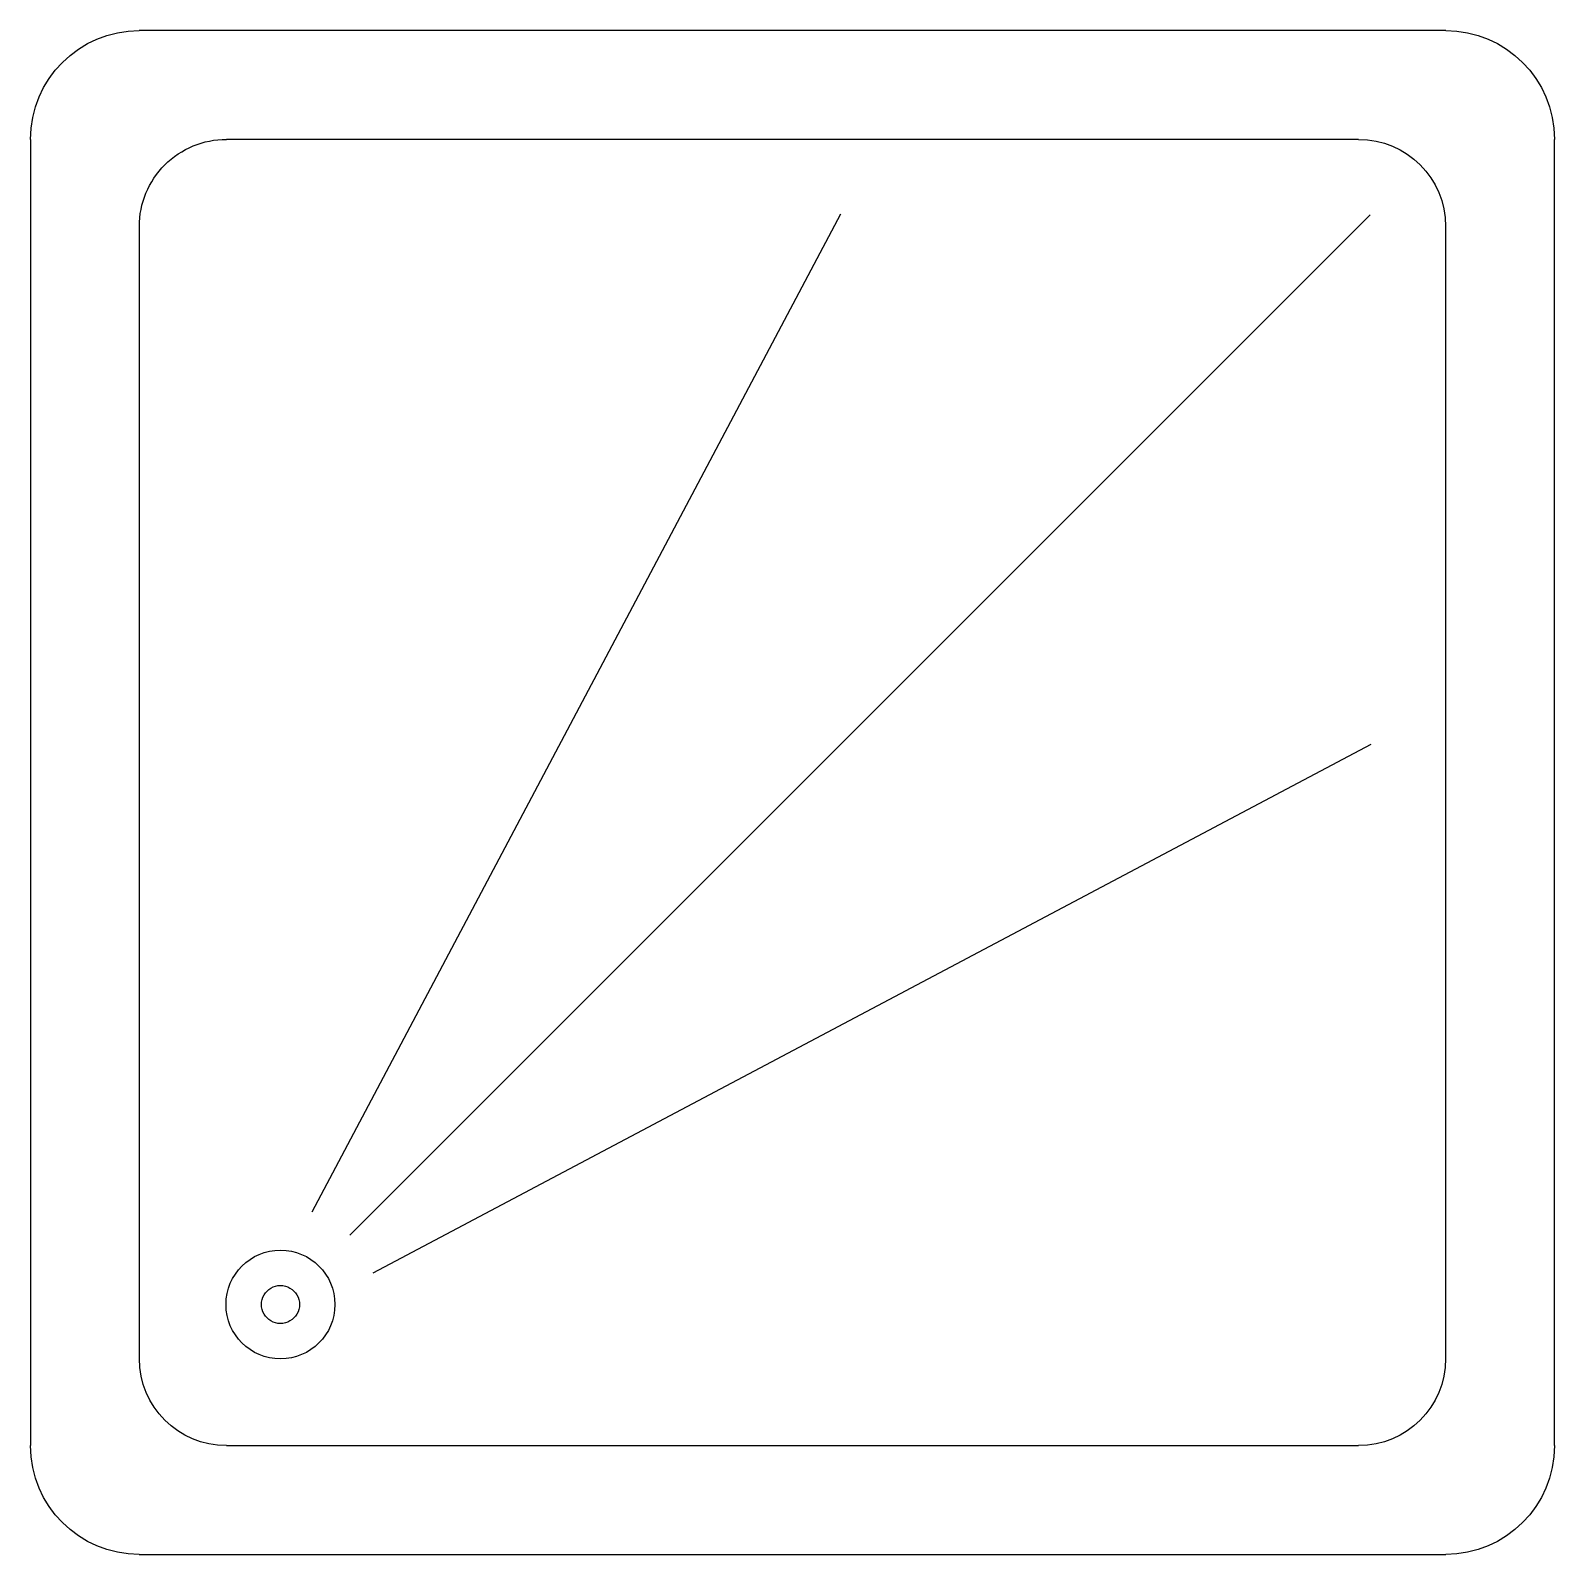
# Model space of a CAD drawing. Header units: millimetres. Extents: x -228.8 to -195.2, y 530.5 to 564.
import ezdxf

# ---------------------------------------------------------------- set-up
doc = ezdxf.new("R2010")
doc.units = ezdxf.units.MM

msp = doc.modelspace()

# ---------------------------------------------------------------- linework, layer by layer
for p, q in [((-197.627, 563.987), (-226.373, 563.987)), ((-228.768, 561.591), (-228.768, 532.846)), ((-199.544, 561.591), (-224.456, 561.591)), ((-195.232, 532.846), (-195.232, 561.591)), ((-222.571, 537.992), (-210.935, 559.954)), ((-221.742, 537.476), (-199.287, 559.932)), ((-226.373, 559.675), (-226.373, 534.762)), ((-197.627, 534.762), (-197.627, 559.675)), ((-221.226, 536.647), (-199.264, 548.284)), ((-224.456, 532.846), (-199.544, 532.846)), ((-226.373, 530.45), (-197.627, 530.45))]:
    msp.add_line(p, q)
at = {"extrusion": (0, 0, -1)}
for centre, major_axis, start_param, end_param in [((-226.373, 561.591), (-1.694, -1.694), 0.785398, 2.356194), ((-197.627, 561.591), (1.694, -1.694), 3.926991, 5.497787), ((-224.456, 559.675), (1.355, -1.355), 2.356194, 3.926991), ((-199.544, 559.675), (1.355, -1.355), 3.926991, 5.497787), ((-223.267, 535.952), (-0.847, -0.847), -0.785398, 5.497787), ((-223.267, 535.952), (0.296, -0.296), 0.785398, 3.926991), ((-223.267, 535.952), (-0.296, -0.296), 2.356194, 5.497787), ((-224.456, 534.762), (-1.355, -1.355), -0.785398, 0.785398), ((-199.544, 534.762), (-1.355, -1.355), 3.926991, 5.497787), ((-226.373, 532.846), (1.694, -1.694), 0.785398, 2.356194), ((-197.627, 532.846), (-1.694, -1.694), 3.926991, 5.497787)]:
    msp.add_ellipse(centre, major_axis=major_axis, ratio=1, start_param=start_param, end_param=end_param, dxfattribs=at)

doc.saveas('drawing.dxf')
